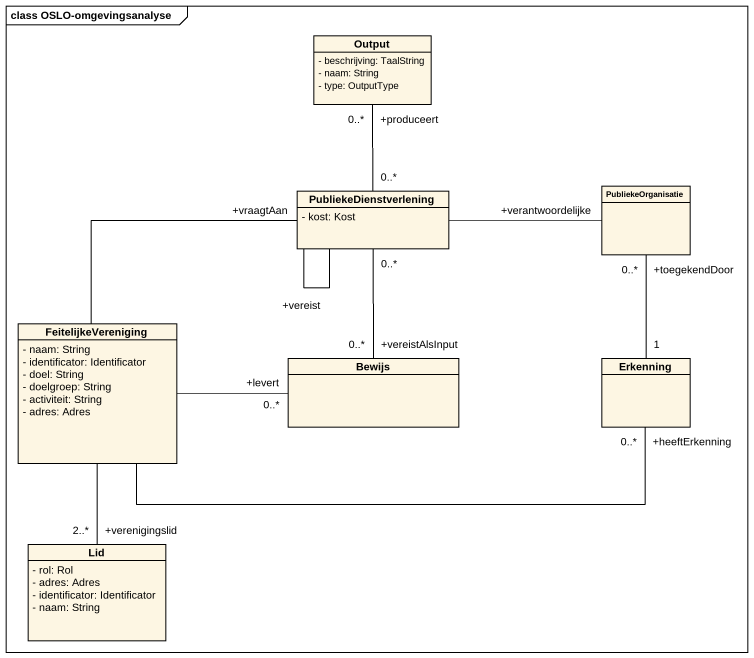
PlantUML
@startuml
mainframe class OSLO-omgevingsanalyse
hide circle
hide empty members
skinparam classAttributeIconSize 0
class Output {
  - beschrijving: TaalString
  - naam: String
  - type: OutputType
}
class PubliekeDienstverlening {
  - kost: Kost
}
class PubliekeOrganisatie
class FeitelijkeVereniging {
  - naam: String
  - identificator: Identificator
  - doel: String
  - doelgroep: String
  - activiteit: String
  - adres: Adres
}
class Bewijs
class Erkenning
class Lid {
  - rol: Rol
  - adres: Adres
  - identificator: Identificator
  - naam: String
}
PubliekeDienstverlening "0..*" -up- "+produceert\n0..*" Output
PubliekeDienstverlening -- "+vereist" PubliekeDienstverlening
PubliekeDienstverlening -right- "+verantwoordelijke" PubliekeOrganisatie
FeitelijkeVereniging -up- "+vraagtAan" PubliekeDienstverlening
FeitelijkeVereniging -right- "+levert\n0..*" Bewijs
FeitelijkeVereniging -right- "+heeftErkenning\n0..*" Erkenning
FeitelijkeVereniging -- "+verenigingslid\n2..*" Lid
Bewijs "+vereistAlsInput\n0..*" -up- "0..*" PubliekeDienstverlening
Erkenning "1" -up- "+toegekendDoor\n0..*" PubliekeOrganisatie
@enduml
